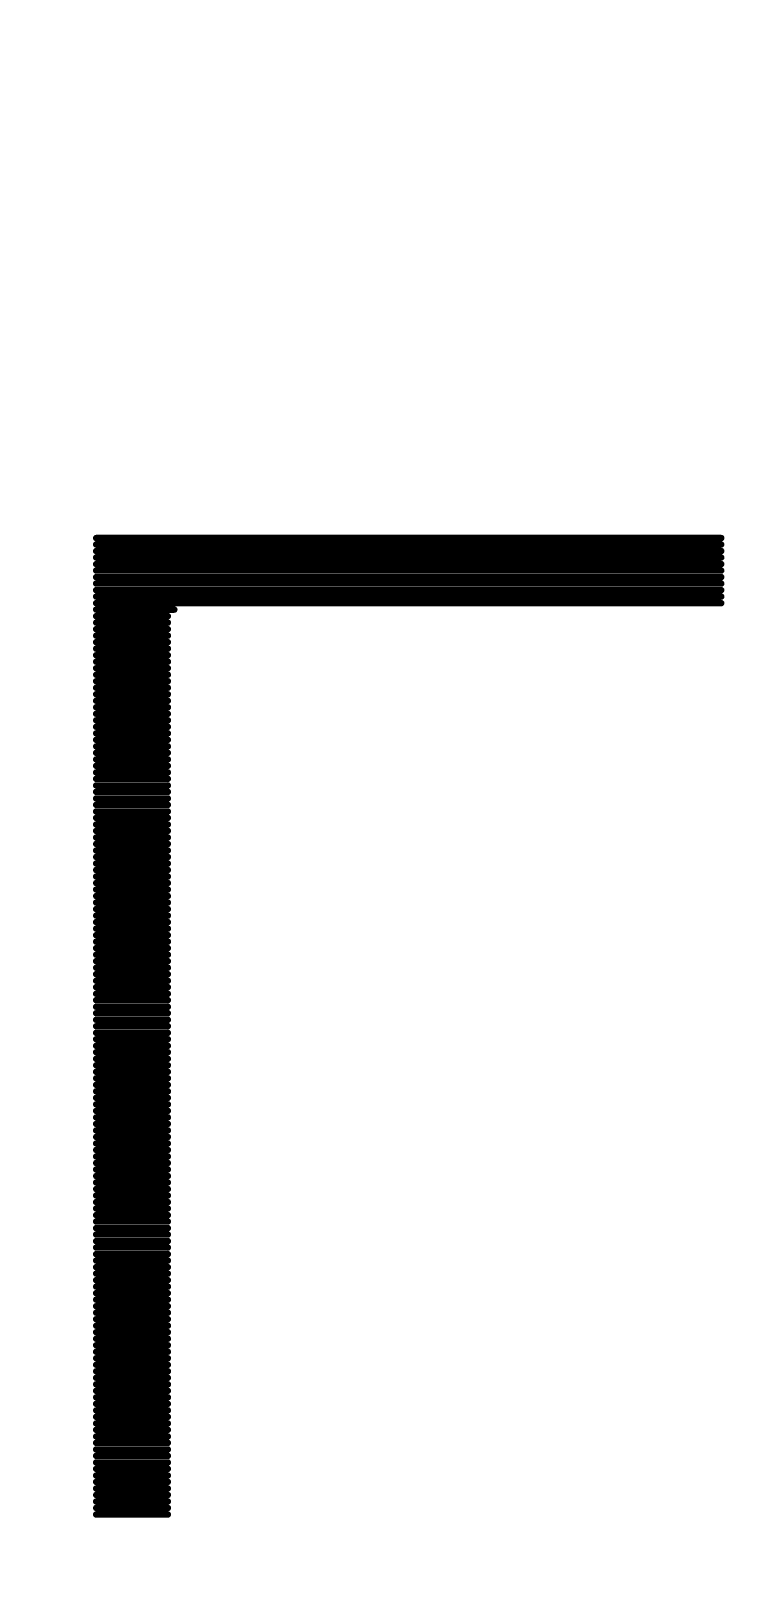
# Model space of a CAD drawing. Header units: millimetres. Extents: x -46.4 to 46.4, y -47.3 to 46.4.
# Drawn here: x -11.514 to -10.817, y 1.945 to 3.459 of the extents above; entities that cross this region are included whole.
import ezdxf

# ---------------------------------------------------------------- set-up
doc = ezdxf.new("R2010")
doc.units = ezdxf.units.MM
doc.layers.add('BottomOverlay', color=54, linetype='Continuous')
doc.layers.add('Mechanical1', color=6, linetype='Continuous')

# ---------------------------------------------------------------- blocks, each defined once
blk = doc.blocks.new('________2')
at = {"layer": 'BottomOverlay', "const_width": 0.00635}
for points in [[(12.5491, -0.0352), (13.1587, -0.0352)], [(12.5491, -0.0415), (13.1587, -0.0415)], [(12.5491, -0.0479), (13.1587, -0.0479)], [(12.5491, -0.0542), (13.1587, -0.0542)], [(12.5491, -0.0606), (13.1587, -0.0606)], [(12.5491, -0.0669), (13.1587, -0.0669)], [(12.5491, -0.0733), (13.1587, -0.0733)], [(12.5491, -0.0796), (13.1587, -0.0796)], [(12.5491, -0.086), (13.1587, -0.086)], [(12.5491, -0.0923), (13.1587, -0.0923)], [(12.5491, -0.0987), (13.1587, -0.0987)], [(12.5491, -0.105), (12.6253, -0.105)], [(12.5491, -0.1114), (12.619, -0.1114)], [(12.5491, -0.1177), (12.619, -0.1177)], [(12.5491, -0.1241), (12.619, -0.1241)], [(12.5491, -0.1304), (12.619, -0.1304)], [(12.5491, -0.1368), (12.619, -0.1368)], [(12.5491, -0.1431), (12.619, -0.1431)], [(12.5491, -0.1495), (12.619, -0.1495)], [(12.5491, -0.1558), (12.619, -0.1558)], [(12.5491, -0.1622), (12.619, -0.1622)], [(12.5491, -0.1685), (12.619, -0.1685)], [(12.5491, -0.1749), (12.619, -0.1749)], [(12.5491, -0.1812), (12.619, -0.1812)], [(12.5491, -0.1876), (12.619, -0.1876)], [(12.5491, -0.1939), (12.619, -0.1939)], [(12.5491, -0.2003), (12.619, -0.2003)], [(12.5491, -0.2066), (12.619, -0.2066)], [(12.5491, -0.213), (12.619, -0.213)], [(12.5491, -0.2193), (12.619, -0.2193)], [(12.5491, -0.2257), (12.619, -0.2257)], [(12.5491, -0.232), (12.619, -0.232)], [(12.5491, -0.2384), (12.619, -0.2384)], [(12.5491, -0.2447), (12.619, -0.2447)], [(12.5491, -0.2511), (12.619, -0.2511)], [(12.5491, -0.2574), (12.619, -0.2574)], [(12.5491, -0.2638), (12.619, -0.2638)], [(12.5491, -0.2701), (12.619, -0.2701)], [(12.5491, -0.2765), (12.619, -0.2765)], [(12.5491, -0.2828), (12.619, -0.2828)], [(12.5491, -0.2892), (12.619, -0.2892)], [(12.5491, -0.2955), (12.619, -0.2955)], [(12.5491, -0.3019), (12.619, -0.3019)], [(12.5491, -0.3082), (12.619, -0.3082)], [(12.5491, -0.3146), (12.619, -0.3146)], [(12.5491, -0.3209), (12.619, -0.3209)], [(12.5491, -0.3273), (12.619, -0.3273)], [(12.5491, -0.3336), (12.619, -0.3336)], [(12.5491, -0.34), (12.619, -0.34)], [(12.5491, -0.3463), (12.619, -0.3463)], [(12.5491, -0.3527), (12.619, -0.3527)], [(12.5491, -0.359), (12.619, -0.359)], [(12.5491, -0.3654), (12.619, -0.3654)], [(12.5491, -0.3717), (12.619, -0.3717)], [(12.5491, -0.3781), (12.619, -0.3781)], [(12.5491, -0.3844), (12.619, -0.3844)], [(12.5491, -0.3908), (12.619, -0.3908)], [(12.5491, -0.3971), (12.619, -0.3971)], [(12.5491, -0.4035), (12.619, -0.4035)], [(12.5491, -0.4098), (12.619, -0.4098)], [(12.5491, -0.4162), (12.619, -0.4162)], [(12.5491, -0.4225), (12.619, -0.4225)], [(12.5491, -0.4289), (12.619, -0.4289)], [(12.5491, -0.4352), (12.619, -0.4352)], [(12.5491, -0.4416), (12.619, -0.4416)], [(12.5491, -0.4479), (12.619, -0.4479)], [(12.5491, -0.4543), (12.619, -0.4543)], [(12.5491, -0.4606), (12.619, -0.4606)], [(12.5491, -0.467), (12.619, -0.467)], [(12.5491, -0.4733), (12.619, -0.4733)], [(12.5491, -0.4797), (12.619, -0.4797)], [(12.5491, -0.486), (12.619, -0.486)], [(12.5491, -0.4924), (12.619, -0.4924)], [(12.5491, -0.4987), (12.619, -0.4987)], [(12.5491, -0.5051), (12.619, -0.5051)], [(12.5491, -0.5114), (12.619, -0.5114)], [(12.5491, -0.5178), (12.619, -0.5178)], [(12.5491, -0.5241), (12.619, -0.5241)], [(12.5491, -0.5305), (12.619, -0.5305)], [(12.5491, -0.5368), (12.619, -0.5368)], [(12.5491, -0.5432), (12.619, -0.5432)], [(12.5491, -0.5495), (12.619, -0.5495)], [(12.5491, -0.5559), (12.619, -0.5559)], [(12.5491, -0.5622), (12.619, -0.5622)], [(12.5491, -0.5686), (12.619, -0.5686)], [(12.5491, -0.5749), (12.619, -0.5749)], [(12.5491, -0.5813), (12.619, -0.5813)], [(12.5491, -0.5876), (12.619, -0.5876)], [(12.5491, -0.594), (12.619, -0.594)], [(12.5491, -0.6003), (12.619, -0.6003)], [(12.5491, -0.6067), (12.619, -0.6067)], [(12.5491, -0.613), (12.619, -0.613)], [(12.5491, -0.6194), (12.619, -0.6194)], [(12.5491, -0.6257), (12.619, -0.6257)], [(12.5491, -0.6321), (12.619, -0.6321)], [(12.5491, -0.6384), (12.619, -0.6384)], [(12.5491, -0.6448), (12.619, -0.6448)], [(12.5491, -0.6511), (12.619, -0.6511)], [(12.5491, -0.6575), (12.619, -0.6575)], [(12.5491, -0.6638), (12.619, -0.6638)], [(12.5491, -0.6702), (12.619, -0.6702)], [(12.5491, -0.6765), (12.619, -0.6765)], [(12.5491, -0.6829), (12.619, -0.6829)], [(12.5491, -0.6892), (12.619, -0.6892)], [(12.5491, -0.6956), (12.619, -0.6956)], [(12.5491, -0.7019), (12.619, -0.7019)], [(12.5491, -0.7083), (12.619, -0.7083)], [(12.5491, -0.7146), (12.619, -0.7146)], [(12.5491, -0.721), (12.619, -0.721)], [(12.5491, -0.7273), (12.619, -0.7273)], [(12.5491, -0.7337), (12.619, -0.7337)], [(12.5491, -0.74), (12.619, -0.74)], [(12.5491, -0.7464), (12.619, -0.7464)], [(12.5491, -0.7527), (12.619, -0.7527)], [(12.5491, -0.7591), (12.619, -0.7591)], [(12.5491, -0.7654), (12.619, -0.7654)], [(12.5491, -0.7718), (12.619, -0.7718)], [(12.5491, -0.7781), (12.619, -0.7781)], [(12.5491, -0.7845), (12.619, -0.7845)], [(12.5491, -0.7908), (12.619, -0.7908)], [(12.5491, -0.7972), (12.619, -0.7972)], [(12.5491, -0.8035), (12.619, -0.8035)], [(12.5491, -0.8099), (12.619, -0.8099)], [(12.5491, -0.8162), (12.619, -0.8162)], [(12.5491, -0.8226), (12.619, -0.8226)], [(12.5491, -0.8289), (12.619, -0.8289)], [(12.5491, -0.8353), (12.619, -0.8353)], [(12.5491, -0.8416), (12.619, -0.8416)], [(12.5491, -0.848), (12.619, -0.848)], [(12.5491, -0.8543), (12.619, -0.8543)], [(12.5491, -0.8607), (12.619, -0.8607)], [(12.5491, -0.867), (12.619, -0.867)], [(12.5491, -0.8734), (12.619, -0.8734)], [(12.5491, -0.8797), (12.619, -0.8797)], [(12.5491, -0.8861), (12.619, -0.8861)], [(12.5491, -0.8924), (12.619, -0.8924)], [(12.5491, -0.8988), (12.619, -0.8988)], [(12.5491, -0.9051), (12.619, -0.9051)], [(12.5491, -0.9115), (12.619, -0.9115)], [(12.5491, -0.9178), (12.619, -0.9178)], [(12.5491, -0.9242), (12.619, -0.9242)], [(12.5491, -0.9305), (12.619, -0.9305)], [(12.5491, -0.9369), (12.619, -0.9369)], [(12.5491, -0.9432), (12.619, -0.9432)], [(12.5491, -0.9496), (12.619, -0.9496)], [(12.5491, -0.9559), (12.619, -0.9559)], [(12.5491, -0.9623), (12.619, -0.9623)], [(12.5491, -0.9686), (12.619, -0.9686)], [(12.5491, -0.975), (12.619, -0.975)], [(12.5491, -0.9813), (12.619, -0.9813)], [(12.5491, -0.9877), (12.619, -0.9877)]]:
    blk.add_lwpolyline(points, dxfattribs=at)
at = {"layer": 'BottomOverlay', "const_width": 0.00317}
for points in [[(12.5476, -0.0352, 1), (12.5507, -0.0352, 1)], [(12.5476, -0.0415, 1), (12.5507, -0.0415, 1)], [(12.5476, -0.0479, 1), (12.5507, -0.0479, 1)], [(13.1572, -0.0352, 1), (13.1603, -0.0352, 1)], [(13.1572, -0.0415, 1), (13.1603, -0.0415, 1)], [(13.1572, -0.0479, 1), (13.1603, -0.0479, 1)], [(12.5476, -0.0542, 1), (12.5507, -0.0542, 1)], [(12.5476, -0.0606, 1), (12.5507, -0.0606, 1)], [(13.1572, -0.0542, 1), (13.1603, -0.0542, 1)], [(13.1572, -0.0606, 1), (13.1603, -0.0606, 1)], [(12.5476, -0.0669, 1), (12.5507, -0.0669, 1)], [(12.5476, -0.0733, 1), (12.5507, -0.0733, 1)], [(13.1572, -0.0669, 1), (13.1603, -0.0669, 1)], [(13.1572, -0.0733, 1), (13.1603, -0.0733, 1)], [(12.5476, -0.0796, 1), (12.5507, -0.0796, 1)], [(12.5476, -0.086, 1), (12.5507, -0.086, 1)], [(12.5476, -0.0923, 1), (12.5507, -0.0923, 1)], [(13.1572, -0.0796, 1), (13.1603, -0.0796, 1)], [(13.1572, -0.086, 1), (13.1603, -0.086, 1)], [(13.1572, -0.0923, 1), (13.1603, -0.0923, 1)], [(12.5476, -0.0987, 1), (12.5507, -0.0987, 1)], [(12.5476, -0.105, 1), (12.5507, -0.105, 1)], [(12.6238, -0.105, 1), (12.6269, -0.105, 1)], [(13.1572, -0.0987, 1), (13.1603, -0.0987, 1)], [(12.5476, -0.1114, 1), (12.5507, -0.1114, 1)], [(12.5476, -0.1177, 1), (12.5507, -0.1177, 1)], [(12.5476, -0.1241, 1), (12.5507, -0.1241, 1)], [(12.6174, -0.1114, 1), (12.6206, -0.1114, 1)], [(12.6174, -0.1177, 1), (12.6206, -0.1177, 1)], [(12.6174, -0.1241, 1), (12.6206, -0.1241, 1)], [(12.5476, -0.1304, 1), (12.5507, -0.1304, 1)], [(12.5476, -0.1368, 1), (12.5507, -0.1368, 1)], [(12.6174, -0.1304, 1), (12.6206, -0.1304, 1)], [(12.6174, -0.1368, 1), (12.6206, -0.1368, 1)], [(12.5476, -0.1431, 1), (12.5507, -0.1431, 1)], [(12.5476, -0.1495, 1), (12.5507, -0.1495, 1)], [(12.6174, -0.1431, 1), (12.6206, -0.1431, 1)], [(12.6174, -0.1495, 1), (12.6206, -0.1495, 1)], [(12.5476, -0.1558, 1), (12.5507, -0.1558, 1)], [(12.5476, -0.1622, 1), (12.5507, -0.1622, 1)], [(12.5476, -0.1685, 1), (12.5507, -0.1685, 1)], [(12.6174, -0.1558, 1), (12.6206, -0.1558, 1)], [(12.6174, -0.1622, 1), (12.6206, -0.1622, 1)], [(12.6174, -0.1685, 1), (12.6206, -0.1685, 1)], [(12.5476, -0.1749, 1), (12.5507, -0.1749, 1)], [(12.5476, -0.1812, 1), (12.5507, -0.1812, 1)], [(12.6174, -0.1749, 1), (12.6206, -0.1749, 1)], [(12.6174, -0.1812, 1), (12.6206, -0.1812, 1)], [(12.5476, -0.1876, 1), (12.5507, -0.1876, 1)], [(12.5476, -0.1939, 1), (12.5507, -0.1939, 1)], [(12.6174, -0.1876, 1), (12.6206, -0.1876, 1)], [(12.6174, -0.1939, 1), (12.6206, -0.1939, 1)], [(12.5476, -0.2003, 1), (12.5507, -0.2003, 1)], [(12.5476, -0.2066, 1), (12.5507, -0.2066, 1)], [(12.5476, -0.213, 1), (12.5507, -0.213, 1)], [(12.6174, -0.2003, 1), (12.6206, -0.2003, 1)], [(12.6174, -0.2066, 1), (12.6206, -0.2066, 1)], [(12.6174, -0.213, 1), (12.6206, -0.213, 1)], [(12.5476, -0.2193, 1), (12.5507, -0.2193, 1)], [(12.5476, -0.2257, 1), (12.5507, -0.2257, 1)], [(12.6174, -0.2193, 1), (12.6206, -0.2193, 1)], [(12.6174, -0.2257, 1), (12.6206, -0.2257, 1)], [(12.5476, -0.232, 1), (12.5507, -0.232, 1)], [(12.5476, -0.2384, 1), (12.5507, -0.2384, 1)], [(12.5476, -0.2447, 1), (12.5507, -0.2447, 1)], [(12.6174, -0.232, 1), (12.6206, -0.232, 1)], [(12.6174, -0.2384, 1), (12.6206, -0.2384, 1)], [(12.6174, -0.2447, 1), (12.6206, -0.2447, 1)], [(12.5476, -0.2511, 1), (12.5507, -0.2511, 1)], [(12.5476, -0.2574, 1), (12.5507, -0.2574, 1)], [(12.6174, -0.2511, 1), (12.6206, -0.2511, 1)], [(12.6174, -0.2574, 1), (12.6206, -0.2574, 1)], [(12.5476, -0.2638, 1), (12.5507, -0.2638, 1)], [(12.5476, -0.2701, 1), (12.5507, -0.2701, 1)], [(12.6174, -0.2638, 1), (12.6206, -0.2638, 1)], [(12.6174, -0.2701, 1), (12.6206, -0.2701, 1)], [(12.5476, -0.2765, 1), (12.5507, -0.2765, 1)], [(12.5476, -0.2828, 1), (12.5507, -0.2828, 1)], [(12.5476, -0.2892, 1), (12.5507, -0.2892, 1)], [(12.6174, -0.2765, 1), (12.6206, -0.2765, 1)], [(12.6174, -0.2828, 1), (12.6206, -0.2828, 1)], [(12.6174, -0.2892, 1), (12.6206, -0.2892, 1)], [(12.5476, -0.2955, 1), (12.5507, -0.2955, 1)], [(12.5476, -0.3019, 1), (12.5507, -0.3019, 1)], [(12.6174, -0.2955, 1), (12.6206, -0.2955, 1)], [(12.6174, -0.3019, 1), (12.6206, -0.3019, 1)], [(12.5476, -0.3082, 1), (12.5507, -0.3082, 1)], [(12.5476, -0.3146, 1), (12.5507, -0.3146, 1)], [(12.5476, -0.3209, 1), (12.5507, -0.3209, 1)], [(12.6174, -0.3082, 1), (12.6206, -0.3082, 1)], [(12.6174, -0.3146, 1), (12.6206, -0.3146, 1)], [(12.6174, -0.3209, 1), (12.6206, -0.3209, 1)], [(12.5476, -0.3273, 1), (12.5507, -0.3273, 1)], [(12.5476, -0.3336, 1), (12.5507, -0.3336, 1)], [(12.6174, -0.3273, 1), (12.6206, -0.3273, 1)], [(12.6174, -0.3336, 1), (12.6206, -0.3336, 1)], [(12.5476, -0.34, 1), (12.5507, -0.34, 1)], [(12.5476, -0.3463, 1), (12.5507, -0.3463, 1)], [(12.6174, -0.34, 1), (12.6206, -0.34, 1)], [(12.6174, -0.3463, 1), (12.6206, -0.3463, 1)], [(12.5476, -0.3527, 1), (12.5507, -0.3527, 1)], [(12.5476, -0.359, 1), (12.5507, -0.359, 1)], [(12.5476, -0.3654, 1), (12.5507, -0.3654, 1)], [(12.6174, -0.3527, 1), (12.6206, -0.3527, 1)], [(12.6174, -0.359, 1), (12.6206, -0.359, 1)], [(12.6174, -0.3654, 1), (12.6206, -0.3654, 1)], [(12.5476, -0.3717, 1), (12.5507, -0.3717, 1)], [(12.5476, -0.3781, 1), (12.5507, -0.3781, 1)], [(12.6174, -0.3717, 1), (12.6206, -0.3717, 1)], [(12.6174, -0.3781, 1), (12.6206, -0.3781, 1)], [(12.5476, -0.3844, 1), (12.5507, -0.3844, 1)], [(12.5476, -0.3908, 1), (12.5507, -0.3908, 1)], [(12.6174, -0.3844, 1), (12.6206, -0.3844, 1)], [(12.6174, -0.3908, 1), (12.6206, -0.3908, 1)], [(12.5476, -0.3971, 1), (12.5507, -0.3971, 1)], [(12.5476, -0.4035, 1), (12.5507, -0.4035, 1)], [(12.5476, -0.4098, 1), (12.5507, -0.4098, 1)], [(12.6174, -0.3971, 1), (12.6206, -0.3971, 1)], [(12.6174, -0.4035, 1), (12.6206, -0.4035, 1)], [(12.6174, -0.4098, 1), (12.6206, -0.4098, 1)], [(12.5476, -0.4162, 1), (12.5507, -0.4162, 1)], [(12.5476, -0.4225, 1), (12.5507, -0.4225, 1)], [(12.6174, -0.4162, 1), (12.6206, -0.4162, 1)], [(12.6174, -0.4225, 1), (12.6206, -0.4225, 1)], [(12.5476, -0.4289, 1), (12.5507, -0.4289, 1)], [(12.5476, -0.4352, 1), (12.5507, -0.4352, 1)], [(12.5476, -0.4416, 1), (12.5507, -0.4416, 1)], [(12.6174, -0.4289, 1), (12.6206, -0.4289, 1)], [(12.6174, -0.4352, 1), (12.6206, -0.4352, 1)], [(12.6174, -0.4416, 1), (12.6206, -0.4416, 1)], [(12.5476, -0.4479, 1), (12.5507, -0.4479, 1)], [(12.5476, -0.4543, 1), (12.5507, -0.4543, 1)], [(12.6174, -0.4479, 1), (12.6206, -0.4479, 1)], [(12.6174, -0.4543, 1), (12.6206, -0.4543, 1)], [(12.5476, -0.4606, 1), (12.5507, -0.4606, 1)], [(12.5476, -0.467, 1), (12.5507, -0.467, 1)], [(12.6174, -0.4606, 1), (12.6206, -0.4606, 1)], [(12.6174, -0.467, 1), (12.6206, -0.467, 1)], [(12.5476, -0.4733, 1), (12.5507, -0.4733, 1)], [(12.5476, -0.4797, 1), (12.5507, -0.4797, 1)], [(12.5476, -0.486, 1), (12.5507, -0.486, 1)], [(12.6174, -0.4733, 1), (12.6206, -0.4733, 1)], [(12.6174, -0.4797, 1), (12.6206, -0.4797, 1)], [(12.6174, -0.486, 1), (12.6206, -0.486, 1)], [(12.5476, -0.4924, 1), (12.5507, -0.4924, 1)], [(12.5476, -0.4987, 1), (12.5507, -0.4987, 1)], [(12.6174, -0.4924, 1), (12.6206, -0.4924, 1)], [(12.6174, -0.4987, 1), (12.6206, -0.4987, 1)], [(12.5476, -0.5051, 1), (12.5507, -0.5051, 1)], [(12.5476, -0.5114, 1), (12.5507, -0.5114, 1)], [(12.5476, -0.5178, 1), (12.5507, -0.5178, 1)], [(12.6174, -0.5051, 1), (12.6206, -0.5051, 1)], [(12.6174, -0.5114, 1), (12.6206, -0.5114, 1)], [(12.6174, -0.5178, 1), (12.6206, -0.5178, 1)], [(12.5476, -0.5241, 1), (12.5507, -0.5241, 1)], [(12.5476, -0.5305, 1), (12.5507, -0.5305, 1)], [(12.6174, -0.5241, 1), (12.6206, -0.5241, 1)], [(12.6174, -0.5305, 1), (12.6206, -0.5305, 1)], [(12.5476, -0.5368, 1), (12.5507, -0.5368, 1)], [(12.5476, -0.5432, 1), (12.5507, -0.5432, 1)], [(12.6174, -0.5368, 1), (12.6206, -0.5368, 1)], [(12.6174, -0.5432, 1), (12.6206, -0.5432, 1)], [(12.5476, -0.5495, 1), (12.5507, -0.5495, 1)], [(12.5476, -0.5559, 1), (12.5507, -0.5559, 1)], [(12.5476, -0.5622, 1), (12.5507, -0.5622, 1)], [(12.6174, -0.5495, 1), (12.6206, -0.5495, 1)], [(12.6174, -0.5559, 1), (12.6206, -0.5559, 1)], [(12.6174, -0.5622, 1), (12.6206, -0.5622, 1)], [(12.5476, -0.5686, 1), (12.5507, -0.5686, 1)], [(12.5476, -0.5749, 1), (12.5507, -0.5749, 1)], [(12.6174, -0.5686, 1), (12.6206, -0.5686, 1)], [(12.6174, -0.5749, 1), (12.6206, -0.5749, 1)], [(12.5476, -0.5813, 1), (12.5507, -0.5813, 1)], [(12.5476, -0.5876, 1), (12.5507, -0.5876, 1)], [(12.6174, -0.5813, 1), (12.6206, -0.5813, 1)], [(12.6174, -0.5876, 1), (12.6206, -0.5876, 1)], [(12.5476, -0.594, 1), (12.5507, -0.594, 1)], [(12.5476, -0.6003, 1), (12.5507, -0.6003, 1)], [(12.5476, -0.6067, 1), (12.5507, -0.6067, 1)], [(12.6174, -0.594, 1), (12.6206, -0.594, 1)], [(12.6174, -0.6003, 1), (12.6206, -0.6003, 1)], [(12.6174, -0.6067, 1), (12.6206, -0.6067, 1)], [(12.5476, -0.613, 1), (12.5507, -0.613, 1)], [(12.5476, -0.6194, 1), (12.5507, -0.6194, 1)], [(12.6174, -0.613, 1), (12.6206, -0.613, 1)], [(12.6174, -0.6194, 1), (12.6206, -0.6194, 1)], [(12.5476, -0.6257, 1), (12.5507, -0.6257, 1)], [(12.5476, -0.6321, 1), (12.5507, -0.6321, 1)], [(12.5476, -0.6384, 1), (12.5507, -0.6384, 1)], [(12.6174, -0.6257, 1), (12.6206, -0.6257, 1)], [(12.6174, -0.6321, 1), (12.6206, -0.6321, 1)], [(12.6174, -0.6384, 1), (12.6206, -0.6384, 1)], [(12.5476, -0.6448, 1), (12.5507, -0.6448, 1)], [(12.5476, -0.6511, 1), (12.5507, -0.6511, 1)], [(12.6174, -0.6448, 1), (12.6206, -0.6448, 1)], [(12.6174, -0.6511, 1), (12.6206, -0.6511, 1)], [(12.5476, -0.6575, 1), (12.5507, -0.6575, 1)], [(12.5476, -0.6638, 1), (12.5507, -0.6638, 1)], [(12.6174, -0.6575, 1), (12.6206, -0.6575, 1)], [(12.6174, -0.6638, 1), (12.6206, -0.6638, 1)], [(12.5476, -0.6702, 1), (12.5507, -0.6702, 1)], [(12.5476, -0.6765, 1), (12.5507, -0.6765, 1)], [(12.5476, -0.6829, 1), (12.5507, -0.6829, 1)], [(12.6174, -0.6702, 1), (12.6206, -0.6702, 1)], [(12.6174, -0.6765, 1), (12.6206, -0.6765, 1)], [(12.6174, -0.6829, 1), (12.6206, -0.6829, 1)], [(12.5476, -0.6892, 1), (12.5507, -0.6892, 1)], [(12.5476, -0.6956, 1), (12.5507, -0.6956, 1)], [(12.6174, -0.6892, 1), (12.6206, -0.6892, 1)], [(12.6174, -0.6956, 1), (12.6206, -0.6956, 1)], [(12.5476, -0.7019, 1), (12.5507, -0.7019, 1)], [(12.5476, -0.7083, 1), (12.5507, -0.7083, 1)], [(12.5476, -0.7146, 1), (12.5507, -0.7146, 1)], [(12.6174, -0.7019, 1), (12.6206, -0.7019, 1)], [(12.6174, -0.7083, 1), (12.6206, -0.7083, 1)], [(12.6174, -0.7146, 1), (12.6206, -0.7146, 1)], [(12.5476, -0.721, 1), (12.5507, -0.721, 1)], [(12.5476, -0.7273, 1), (12.5507, -0.7273, 1)], [(12.6174, -0.721, 1), (12.6206, -0.721, 1)], [(12.6174, -0.7273, 1), (12.6206, -0.7273, 1)], [(12.5476, -0.7337, 1), (12.5507, -0.7337, 1)], [(12.5476, -0.74, 1), (12.5507, -0.74, 1)], [(12.6174, -0.7337, 1), (12.6206, -0.7337, 1)], [(12.6174, -0.74, 1), (12.6206, -0.74, 1)], [(12.5476, -0.7464, 1), (12.5507, -0.7464, 1)], [(12.5476, -0.7527, 1), (12.5507, -0.7527, 1)], [(12.5476, -0.7591, 1), (12.5507, -0.7591, 1)], [(12.6174, -0.7464, 1), (12.6206, -0.7464, 1)], [(12.6174, -0.7527, 1), (12.6206, -0.7527, 1)], [(12.6174, -0.7591, 1), (12.6206, -0.7591, 1)], [(12.5476, -0.7654, 1), (12.5507, -0.7654, 1)], [(12.5476, -0.7718, 1), (12.5507, -0.7718, 1)], [(12.6174, -0.7654, 1), (12.6206, -0.7654, 1)], [(12.6174, -0.7718, 1), (12.6206, -0.7718, 1)], [(12.5476, -0.7781, 1), (12.5507, -0.7781, 1)], [(12.5476, -0.7845, 1), (12.5507, -0.7845, 1)], [(12.5476, -0.7908, 1), (12.5507, -0.7908, 1)], [(12.6174, -0.7781, 1), (12.6206, -0.7781, 1)], [(12.6174, -0.7845, 1), (12.6206, -0.7845, 1)], [(12.6174, -0.7908, 1), (12.6206, -0.7908, 1)], [(12.5476, -0.7972, 1), (12.5507, -0.7972, 1)], [(12.5476, -0.8035, 1), (12.5507, -0.8035, 1)], [(12.6174, -0.7972, 1), (12.6206, -0.7972, 1)], [(12.6174, -0.8035, 1), (12.6206, -0.8035, 1)], [(12.5476, -0.8099, 1), (12.5507, -0.8099, 1)], [(12.5476, -0.8162, 1), (12.5507, -0.8162, 1)], [(12.6174, -0.8099, 1), (12.6206, -0.8099, 1)], [(12.6174, -0.8162, 1), (12.6206, -0.8162, 1)], [(12.5476, -0.8226, 1), (12.5507, -0.8226, 1)], [(12.5476, -0.8289, 1), (12.5507, -0.8289, 1)], [(12.5476, -0.8353, 1), (12.5507, -0.8353, 1)], [(12.6174, -0.8226, 1), (12.6206, -0.8226, 1)], [(12.6174, -0.8289, 1), (12.6206, -0.8289, 1)], [(12.6174, -0.8353, 1), (12.6206, -0.8353, 1)], [(12.5476, -0.8416, 1), (12.5507, -0.8416, 1)], [(12.5476, -0.848, 1), (12.5507, -0.848, 1)], [(12.6174, -0.8416, 1), (12.6206, -0.8416, 1)], [(12.6174, -0.848, 1), (12.6206, -0.848, 1)], [(12.5476, -0.8543, 1), (12.5507, -0.8543, 1)], [(12.5476, -0.8607, 1), (12.5507, -0.8607, 1)], [(12.6174, -0.8543, 1), (12.6206, -0.8543, 1)], [(12.6174, -0.8607, 1), (12.6206, -0.8607, 1)], [(12.5476, -0.867, 1), (12.5507, -0.867, 1)], [(12.5476, -0.8734, 1), (12.5507, -0.8734, 1)], [(12.5476, -0.8797, 1), (12.5507, -0.8797, 1)], [(12.6174, -0.867, 1), (12.6206, -0.867, 1)], [(12.6174, -0.8734, 1), (12.6206, -0.8734, 1)], [(12.6174, -0.8797, 1), (12.6206, -0.8797, 1)], [(12.5476, -0.8861, 1), (12.5507, -0.8861, 1)], [(12.5476, -0.8924, 1), (12.5507, -0.8924, 1)], [(12.6174, -0.8861, 1), (12.6206, -0.8861, 1)], [(12.6174, -0.8924, 1), (12.6206, -0.8924, 1)], [(12.5476, -0.8988, 1), (12.5507, -0.8988, 1)], [(12.5476, -0.9051, 1), (12.5507, -0.9051, 1)], [(12.5476, -0.9115, 1), (12.5507, -0.9115, 1)], [(12.6174, -0.8988, 1), (12.6206, -0.8988, 1)], [(12.6174, -0.9051, 1), (12.6206, -0.9051, 1)], [(12.6174, -0.9115, 1), (12.6206, -0.9115, 1)], [(12.5476, -0.9178, 1), (12.5507, -0.9178, 1)], [(12.5476, -0.9242, 1), (12.5507, -0.9242, 1)], [(12.6174, -0.9178, 1), (12.6206, -0.9178, 1)], [(12.6174, -0.9242, 1), (12.6206, -0.9242, 1)], [(12.5476, -0.9305, 1), (12.5507, -0.9305, 1)], [(12.5476, -0.9369, 1), (12.5507, -0.9369, 1)], [(12.6174, -0.9305, 1), (12.6206, -0.9305, 1)], [(12.6174, -0.9369, 1), (12.6206, -0.9369, 1)], [(12.5476, -0.9432, 1), (12.5507, -0.9432, 1)], [(12.5476, -0.9496, 1), (12.5507, -0.9496, 1)], [(12.5476, -0.9559, 1), (12.5507, -0.9559, 1)], [(12.6174, -0.9432, 1), (12.6206, -0.9432, 1)], [(12.6174, -0.9496, 1), (12.6206, -0.9496, 1)], [(12.6174, -0.9559, 1), (12.6206, -0.9559, 1)], [(12.5476, -0.9623, 1), (12.5507, -0.9623, 1)], [(12.5476, -0.9686, 1), (12.5507, -0.9686, 1)], [(12.6174, -0.9623, 1), (12.6206, -0.9623, 1)], [(12.6174, -0.9686, 1), (12.6206, -0.9686, 1)], [(12.5476, -0.975, 1), (12.5507, -0.975, 1)], [(12.5476, -0.9813, 1), (12.5507, -0.9813, 1)], [(12.5476, -0.9877, 1), (12.5507, -0.9877, 1)], [(12.6174, -0.975, 1), (12.6206, -0.975, 1)], [(12.6174, -0.9813, 1), (12.6206, -0.9813, 1)], [(12.6174, -0.9877, 1), (12.6206, -0.9877, 1)]]:
    blk.add_lwpolyline(points, format="xyb", close=True, dxfattribs=at)

msp = doc.modelspace()

# ---------------------------------------------------------------- linework, layer by layer
at = {"layer": 'BottomOverlay', "const_width": 0.508}
msp.add_lwpolyline([(-12.3943, 8.4487, -3.242415), (-12.3943, -8.4487)], format="xyb", dxfattribs=at)
at = {"layer": 'Mechanical1', "const_width": 0.254}
msp.add_lwpolyline([(-46.2567, 0, -0.414214), (0, 46.2567)], format="xyb", dxfattribs=at)

# ---------------------------------------------------------------- block references
at = {"rotation": 360}
msp.add_blockref('________2', (-24, 3), dxfattribs=at)

doc.saveas('drawing.dxf')
